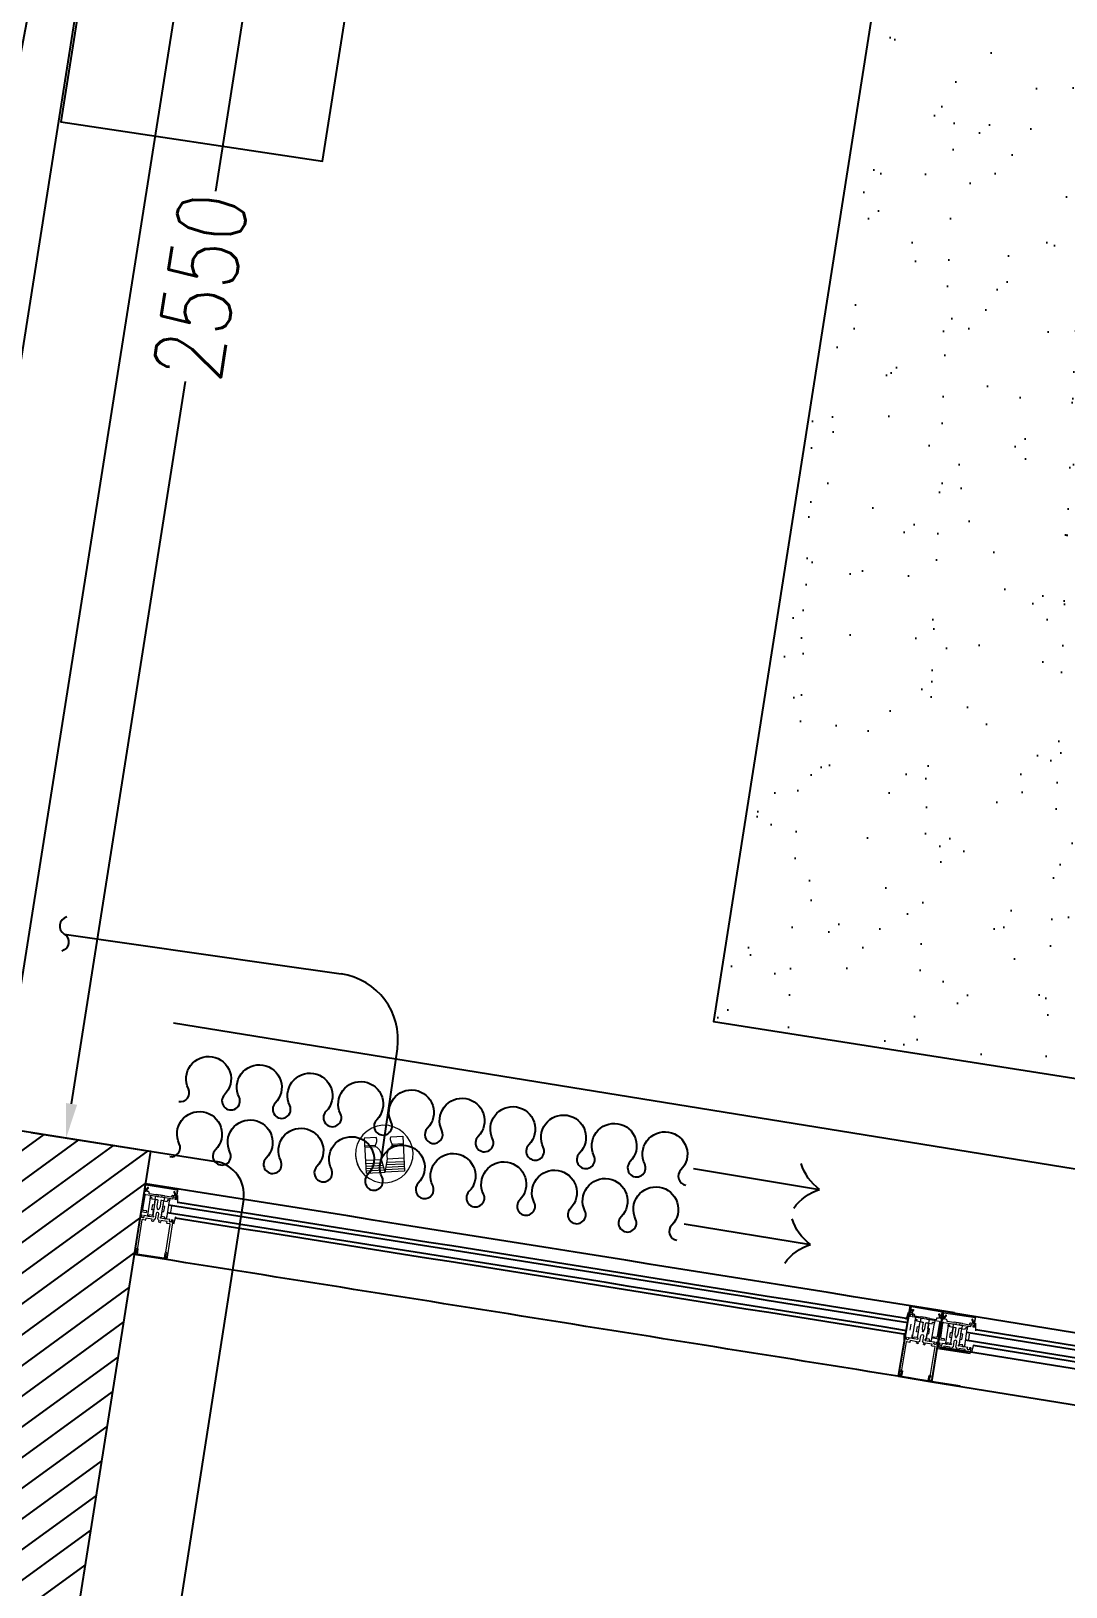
# Model space of a CAD drawing. Extents: x -678889171 to 586587, y -792238163 to 335485.
# Drawn here: x 35246 to 36810, y 26631 to 28981 of the extents above; entities that cross this region are included whole.
import ezdxf
from ezdxf.xclip import XClip

# ---------------------------------------------------------------- set-up
doc = ezdxf.new("R2010")
doc.units = 0
doc.header["$MEASUREMENT"] = 0
doc.header["$XCLIPFRAME"] = 2
doc.layers.get('0').update_dxf_attribs({"color": 8})
doc.layers.get('Defpoints').update_dxf_attribs({"color": 252})
for name, color, linetype in [('1', 8, 'Continuous'), ('9TH-FURN$0$XR-A-TYP-7-8-9-10$0$I-CLNG', 252, 'Continuous'), ('9TH-FURN$0$XR-A-TYP-7-8-9-10$0$I-FURN', 252, 'Continuous'), ('9TH-FURN$0$XR-A-TYP-7-8-9-10$0$I-FURN-FLOR', 252, 'Continuous'), ('9TH-FURN$0$XR-A-TYP-7-8-9-10$0$I-FURN-PATT', 252, 'Continuous'), ('E-CUT-LINE', 1, 'Continuous'), ('E-LIT-WIR-NO', 4, 'Continuous'), ('E-POW-BLOCK', 4, 'Continuous'), ('embedded HR power', 3, 'Continuous'), ('Title Block', 7, 'Continuous'), ('XR-A-9TH-FLOOR$0$A-SITE-PATT', 252, 'Continuous'), ('XR-A-9TH-FLOOR$0$A-WALL', 252, 'Continuous'), ('XR-A-col-910$0$A-COLS', 252, 'Continuous'), ('XR-A-col-910$0$A-COLS-PATT', 252, 'Continuous'), ('XR-A-TYP 00(OUTER)$0$A-GLAZ', 252, 'Continuous'), ('XR-A-TYP 00(OUTER)$0$A-SITE-PATT', 252, 'Continuous'), ('XR-A-TYP-4TH TO 10TH (OUTER)$0$A-DIM-IN', 252, 'Continuous'), ('XR-Typ32 7th to11Th$0$A-WALL', 252, 'Continuous')]:
    doc.layers.add(name, color=color, linetype=linetype)
doc.layers.add('XR-A-col-910$0$MOD-COL', color=252, linetype='Continuous', lineweight=50)
doc.layers.add('XR-A-TYP 00(OUTER)$0$Main entrance$0$A-ELEV-GLAZ', color=252, linetype='Continuous', lineweight=20)
doc.styles.add('Work$0$E-M.MODUL', font='romans.shx', dxfattribs={"width": 0.8})
doc.dimstyles.new('Work$0$S-DIM', dxfattribs={"dimscale": 500, "dimtxt": 0.2065, "dimasz": 0.104, "dimexe": 0, "dimexo": 0, "dimgap": 0, "dimtad": 0, "dimdec": 0, "dimzin": 0, "dimdsep": 46, "dimtxsty": 'Work$0$E-M.MODUL', "dimcen": 0.25, "dimclrd": 5, "dimclre": 5, "dimclrt": 1, "dimadec": 0, "dimazin": 0, "dimtfac": 1, "dimtdec": 0, "dimtofl": 0, "dimtmove": 0, "dimatfit": 3, "dimfxl": 1, "dimtolj": 1, "dimtzin": 0, "dimlwe": 13, "dimarcsym": 0})

# ---------------------------------------------------------------- blocks, each defined once
blk = doc.blocks.new('UPS DUPLEX')
at = {"layer": 'E-POW-BLOCK'}
h = blk.add_hatch(color=3, dxfattribs=at)
h.dxf.hatch_style = 1
edge = h.paths.add_edge_path()
edge.add_arc((32.7616, 27.6179), 0.0303, 0, 360)
at = {"color": 3}
blk.add_line((32.8681, 27.8661), (32.8681, 28.0211), dxfattribs=at)
at = {"layer": 'E-POW-BLOCK', "color": 3}
blk.add_line((33.1681, 27.6661), (32.5681, 27.6661), dxfattribs=at)
blk.add_lwpolyline([(33.0274, 27.6661), (32.7088, 27.6661), (32.7088, 27.5673), (33.0274, 27.5673)], close=True, dxfattribs=at)
for centre in [(32.7616, 27.6179), (32.9777, 27.6179)]:
    blk.add_circle(centre, 0.0303, dxfattribs=at)
blk.add_arc((32.8681, 27.6661), 0.2, 0, 180, dxfattribs=at)
blk = doc.blocks.new('OO')
at = {"layer": 'Title Block', "color": 1, "lineweight": 0}
blk.add_lwpolyline([(60952.7, 178216.7, 1), (60952.7, 178129.8, 1), (60952.7, 178216.7, 0.198221), (60922.1, 178204.1, 0.198221)], format="xyb", dxfattribs=at)
for points in [[(60925.2, 178173.1), (60944.8, 178177.7), (60945.5, 178177.5), (60946.8, 178177.3), (60947.6, 178177.2), (60948.6, 178177.2), (60949.5, 178177.2), (60950.6, 178177.2), (60951.8, 178177.4), (60952.8, 178177.6), (60954.4, 178178), (60955.7, 178178.4), (60957.2, 178179.1), (60959.2, 178180.3), (60960.1, 178180.8), (60960.8, 178181.4), (60961.7, 178182.2), (60962.4, 178182.9), (60963.1, 178183.6), (60963.7, 178184.5), (60964.4, 178185.4), (60964.7, 178185.9), (60964.9, 178185.8), (60965.2, 178185.8), (60965.4, 178185.7), (60965.7, 178185.7), (60966, 178185.7), (60966.2, 178185.8), (60966.4, 178185.8), (60966.7, 178185.9), (60966.7, 178186), (60968, 178185.2), (60969.2, 178184.6), (60970.7, 178184.1), (60972.2, 178183.8), (60973.8, 178183.6), (60975.3, 178183.6), (60976.7, 178183.7), (60977.8, 178183.9), (60978.3, 178184), (60978.2, 178202.2), (60925.2, 178202.2), (60925.2, 178173.1)], [(60928.8, 178202.2), (60928.8, 178174)], [(60932.4, 178202.2), (60932.4, 178174.8)], [(60936, 178202.2), (60936, 178175.6)], [(60939.6, 178202.2), (60939.6, 178176.4)], [(60944.8, 178202.2), (60944.8, 178177.6)], [(60964.7, 178202.2), (60964.7, 178185.9)], [(60966.7, 178202.2), (60966.7, 178186)], [(60925.2, 178173.1), (60944.8, 178168.6), (60945.5, 178168.7), (60946.8, 178168.9), (60947.6, 178169), (60948.6, 178169.1), (60949.5, 178169.1), (60950.6, 178169), (60951.8, 178168.9), (60952.8, 178168.7), (60954.4, 178168.3), (60955.7, 178167.8), (60957.2, 178167.1), (60959.2, 178166), (60960.1, 178165.4), (60960.8, 178164.8), (60961.7, 178164.1), (60962.4, 178163.3), (60963.1, 178162.6), (60963.7, 178161.8), (60964.4, 178160.9), (60964.7, 178160.4), (60964.9, 178160.4), (60965.2, 178160.5), (60965.4, 178160.5), (60965.7, 178160.5), (60966, 178160.5), (60966.2, 178160.5), (60966.4, 178160.4), (60966.7, 178160.3), (60966.7, 178160.3), (60968, 178161), (60969.2, 178161.6), (60970.7, 178162.1), (60972.2, 178162.5), (60973.8, 178162.7), (60975.3, 178162.7), (60976.7, 178162.5), (60977.8, 178162.3), (60978.3, 178162.2), (60978.2, 178144), (60925.2, 178144), (60925.2, 178173.1)], [(60928.8, 178144), (60928.8, 178172.3)], [(60932.4, 178144), (60932.4, 178171.5)], [(60936, 178144), (60936, 178170.6)], [(60939.6, 178144), (60939.6, 178169.8)], [(60944.8, 178144), (60944.8, 178168.6)], [(60964.7, 178144), (60964.7, 178160.4)], [(60966.7, 178144), (60966.7, 178160.3)]]:
    blk.add_lwpolyline(points, dxfattribs=at)
blk = doc.blocks.new('*D3162')
at = {"layer": '1', "color": 5, "lineweight": 13, "transparency": 16777216}
for p, q in [((35457.3, 29921.4), (35705.2, 29882.3)), ((35051.4, 27348.3), (35299.3, 27309.2))]:
    blk.add_line(p, q, dxfattribs=at)
at = {"layer": '1', "color": 5, "lineweight": -2, "transparency": 16777216}
for p, q in [((35697.1, 29830.9), (35524.9, 28739.5)), ((35307.4, 27360.5), (35479.6, 28452))]:
    blk.add_line(p, q, dxfattribs=at)
at = {"layer": '1', "color": 5, "transparency": 16777216}
for points in [[(35688.5, 29832.3), (35705.7, 29829.6), (35705.2, 29882.3)], [(35298.8, 27361.9), (35315.9, 27359.2), (35299.3, 27309.2)]]:
    blk.add_solid(points, dxfattribs=at)
at = {"layer": 'Defpoints', "color": 0, "transparency": 16777216}
for p in [(35457.3, 29921.4, 0), (35705.2, 29882.3), (35051.4, 27348.3, 0)]:
    blk.add_point(p, dxfattribs=at)
at = {"layer": '1', "color": 1, "transparency": 16777216, "insert": (35502.2, 28595.7), "char_height": 103.25, "attachment_point": 5, "rotation": 81.0352, "style": 'Work$0$E-M.MODUL'}
blk.add_mtext('\\A1;2550', dxfattribs=at)
blk = doc.blocks.new('CW_0.000')
blk.add_lwpolyline([(0, -26, 0.66), (0, 0, -0.66), (0, 26, 0.97)], format="xyb")
blk = doc.blocks.new('9TH-FURN$0$XR-A-TYP-7-8-9-10$0$XREF_1BR$0$05BDRAPE')
for points in [[(-500, 0, 0.608416), (-485.7, 27.6, -0.608416), (-450, 96.6, -0.608416), (-414.3, 27.7, 1.932003), (-385.7, 27.7, -0.608416), (-350, 96.6, -0.608416), (-314.3, 27.7, 1.932003), (-285.7, 27.7, -0.608416), (-250, 96.6, -0.608416), (-214.3, 27.7, 1.932003), (-185.7, 27.7, -0.608416), (-150, 96.6, -0.608416), (-114.3, 27.7, 1.932003), (-85.7, 27.7, -0.608416), (-50, 96.6, -0.608416), (-14.3, 27.7, 0.608436), (0, 0, -0.608416)], [(0, 0, 0.608416), (14.3, 27.7, -0.608416), (50, 96.6, -0.608416), (85.7, 27.7, 1.932003), (114.3, 27.7, -0.608416), (150, 96.6, -0.608416), (185.7, 27.7, 1.932003), (214.3, 27.7, -0.608416), (250, 96.6, -0.608416), (285.7, 27.7, 1.932003), (314.3, 27.7, -0.608416), (350, 96.6, -0.608416), (385.7, 27.7, 1.932003), (414.3, 27.7, -0.608416), (450, 96.6, -0.608416), (485.7, 27.7, 0.608436), (500, 0, -0.608416)]]:
    blk.add_lwpolyline(points, format="xyb")
blk = doc.blocks.new('9TH-FURN$0$XR-A-TYP-7-8-9-10$0$XREF_1BR$0$GUEST T1')
blk.add_line((-974.1, -13.6), (-1214.4, -13.6))
for centre, start, end in [((-1258, 72.1), 296.9731, 333.1823), ((-1258, -99.3), 26.8177, 63.0269)]:
    blk.add_arc(centre, 96.2, start, end)
at = {"xscale": -0.9651072330830278, "yscale": 0.9651072330830278, "zscale": 0.9651072330830278}
blk.add_blockref('9TH-FURN$0$XR-A-TYP-7-8-9-10$0$XREF_1BR$0$05BDRAPE', (-482.6, -46.6), dxfattribs=at)
blk = doc.blocks.new('9TH-FURN$0$XR-A-TYP-7-8-9-10$0$XREF_1BR$0$GS-1')
at = {"color": 8, "xscale": -0.8044866682359963, "yscale": 0.8044866682359963, "zscale": 0.8044866682359963, "rotation": 90}
for p in [(-31.1, 38.2), (53.3, 38.2)]:
    blk.add_blockref('9TH-FURN$0$XR-A-TYP-7-8-9-10$0$XREF_1BR$0$GUEST T1', p, dxfattribs=at)
blk = doc.blocks.new('*U1548')
at = {"layer": 'XR-A-col-910$0$A-COLS-PATT'}
h = blk.add_hatch(dxfattribs=at)
h.set_pattern_fill('ANSI31', color=256, scale=300)
h.set_pattern_definition([(45, (0, -1000), (-26.516504, 26.516504), [])])
h.paths.add_polyline_path([(-15833.5, 85098.8), (-15333.5, 85098.8), (-15333.5, 83798.8), (-15833.5, 83798.8)])
at = {"layer": 'XR-A-col-910$0$A-COLS'}
blk.add_lwpolyline([(-15833.5, 85098.8), (-15333.5, 85098.8), (-15333.5, 83798.8), (-15833.5, 83798.8)], close=True, dxfattribs=at)
blk = doc.blocks.new('XR-A-col-910')
at = {"layer": 'XR-A-col-910$0$MOD-COL', "rotation": 351.0171996988079}
blk.add_blockref('*U1548', (40085.5, -72682.4), dxfattribs=at)
blk = doc.blocks.new('XR-A-TYP 00(OUTER)$0$m')
at = {"layer": 'XR-A-TYP 00(OUTER)$0$Main entrance$0$A-ELEV-GLAZ'}
for p, q in [((12664.2, 190975.7, 0), (12663.8, 190966.3, 0)), ((12664.2, 190975.7, 0), (12663.8, 190966.3, 0)), ((12714.1, 190973.9, 0), (12664.2, 190975.7, 0)), ((12664.9, 190966.7, 0), (12665.2, 190974.4, 0)), ((12665.2, 190974.4, 0), (12713, 190972.7, 0)), ((12663.8, 190964.2, 0), (12662.7, 190933.4, 0)), ((12663.8, 190964.2, 0), (12663.6, 190960.2, 0)), ((12665.3, 190964.8, 0), (12664.4, 190964.8, 0)), ((12665.3, 190964.8, 0), (12664.4, 190964.8, 0)), ((12665.5, 190966.6, 0), (12664.9, 190966.7, 0)), ((12664.9, 190936.7, 0), (12665.7, 190958.5, 0)), ((12665.1, 190965, 0), (12665.5, 190965, 0)), ((12668, 190970.6, 0), (12665.7, 190966.8, 0)), ((12667, 190959.7, 0), (12683.8, 190959.1, 0)), ((12668, 190964.7, 0), (12668.1, 190967.5, 0)), ((12670.4, 190964.6, 0), (12668, 190964.7, 0)), ((12668.1, 190967.5, 0), (12669.5, 190969.7, 0)), ((12671.6, 190961.6, 0), (12671.6, 190963.3, 0)), ((12681.8, 190961.3, 0), (12671.6, 190961.6, 0)), ((12674, 190955.5, 0), (12673.1, 190929, 0)), ((12673.7, 190959.4, 0), (12673.6, 190954.2, 0)), ((12676.6, 190954.1, 0), (12676.7, 190955.4, 0)), ((12681.8, 190953.9, 0), (12676.6, 190954.1, 0)), ((12681.8, 190953.9, 0), (12680.9, 190929.2, 0)), ((12681.5, 190945.9, 0), (12681.8, 190953.9, 0)), ((12682.3, 190961.8, 0), (12681.8, 190961.3, 0)), ((12681.8, 190953.9, 0), (12682, 190959.2, 0)), ((12682.6, 190953.8, 0), (12681.8, 190953.9, 0)), ((12683.1, 190953.8, 0), (12681.8, 190953.9, 0)), ((12683.3, 190959.1, 0), (12682, 190959.2, 0)), ((12688.4, 190961.6, 0), (12682.3, 190961.8, 0)), ((12683, 190954.1, 0), (12682.6, 190953.8, 0)), ((12683.3, 190953.8, 0), (12683, 190954.1, 0)), ((12684.8, 190953.8, 0), (12683.3, 190953.8, 0)), ((12683.8, 190959.1, 0), (12684.1, 190958.8, 0)), ((12684.1, 190958.8, 0), (12684.5, 190959.1, 0)), ((12684.5, 190959.1, 0), (12692.7, 190958.8, 0)), ((12685.1, 190954.1, 0), (12684.8, 190953.8, 0)), ((12685.4, 190953.7, 0), (12685.1, 190954.1, 0)), ((12686.3, 190953.7, 0), (12685.4, 190953.7, 0)), ((12685.8, 190959, 0), (12685.9, 190961.7, 0)), ((12686, 190944.6, 0), (12686.3, 190953.7, 0)), ((12688.7, 190961.2, 0), (12688.4, 190961.6, 0)), ((12689, 190961.6, 0), (12688.7, 190961.2, 0)), ((12695, 190961.3, 0), (12689, 190961.6, 0)), ((12690.5, 190953.6, 0), (12690.2, 190944.5, 0)), ((12691.4, 190953.5, 0), (12690.5, 190953.6, 0)), ((12691.4, 190958.8, 0), (12691.5, 190961.5, 0)), ((12691.7, 190953.8, 0), (12691.4, 190953.5, 0)), ((12692, 190953.5, 0), (12691.7, 190953.8, 0)), ((12693.5, 190953.4, 0), (12692, 190953.5, 0)), ((12692.7, 190958.8, 0), (12693, 190958.4, 0)), ((12693, 190958.4, 0), (12693.3, 190958.8, 0)), ((12693.3, 190958.8, 0), (12708.1, 190958.2, 0)), ((12693.9, 190953.8, 0), (12693.5, 190953.4, 0)), ((12695, 190953.4, 0), (12693.7, 190953.4, 0)), ((12695.2, 190958.7, 0), (12693.9, 190958.7, 0)), ((12694.2, 190953.4, 0), (12693.9, 190953.8, 0)), ((12694.1, 190928.8, 0), (12695, 190953.4, 0)), ((12695, 190953.4, 0), (12694.2, 190953.4, 0)), ((12694.7, 190945.5, 0), (12695, 190953.4, 0)), ((12695.5, 190960.8, 0), (12695, 190961.3, 0)), ((12695.2, 190958.7, 0), (12695, 190953.4, 0)), ((12695, 190953.4, 0), (12700.2, 190953.2, 0)), ((12705.7, 190960.4, 0), (12695.5, 190960.8, 0)), ((12700.2, 190953.2, 0), (12700.2, 190954.5, 0)), ((12702.9, 190954.4, 0), (12701.9, 190928, 0)), ((12703.4, 190958.4, 0), (12703.2, 190953.1, 0)), ((12705.8, 190962, 0), (12705.7, 190960.4, 0)), ((12709.5, 190963.2, 0), (12707.1, 190963.3, 0)), ((12707.8, 190960.1, 0), (12707.9, 190960.4, 0)), ((12708.4, 190968.3, 0), (12709.6, 190966, 0)), ((12708.9, 190961.4, 0), (12710.8, 190961.3, 0)), ((12709.6, 190966, 0), (12709.5, 190963.2, 0)), ((12712, 190965.1, 0), (12709.9, 190969.1, 0)), ((12711.4, 190958.1, 0), (12713.1, 190958, 0)), ((12711.8, 190960.2, 0), (12711.8, 190960, 0)), ((12712.8, 190965, 0), (12712.1, 190965, 0)), ((12712.1, 190963.3, 0), (12712.5, 190963.3, 0)), ((12713.1, 190963, 0), (12712.3, 190963.1, 0)), ((12713, 190972.7, 0), (12712.8, 190965, 0)), ((12713.6, 190958.5, 0), (12713.7, 190962.4, 0)), ((12713.8, 190964.5, 0), (12714.1, 190973.9, 0)), ((12716.3, 190952.6, 0), (12715.1, 190964.1, 0)), ((12662.5, 190927.7, 0), (12660.3, 190868.4)), ((12662.5, 190927.7, 0), (12660.3, 190868.4)), ((12662.7, 190933.4, 0), (12670.5, 190933.1, 0)), ((12664.6, 190928, 0), (12662.9, 190928.1, 0)), ((12670.6, 190935.2, 0), (12666.1, 190935.4, 0)), ((12675.4, 190927.6, 0), (12667.9, 190927.9, 0)), ((12671.1, 190933.7, 0), (12671.2, 190934.5, 0)), ((12675.7, 190927.3, 0), (12675.4, 190927.6, 0)), ((12675.7, 190928.9, 0), (12675.8, 190930.3, 0)), ((12676, 190927.6, 0), (12675.7, 190927.3, 0)), ((12675.8, 190930.3, 0), (12680.9, 190930.1, 0)), ((12681.9, 190927.4, 0), (12676, 190927.6, 0)), ((12678.6, 190938.1, 0), (12678.9, 190946, 0)), ((12681.2, 190938, 0), (12678.6, 190938.1, 0)), ((12678.9, 190946, 0), (12681.5, 190945.9, 0)), ((12680.9, 190930.1, 0), (12681.2, 190938, 0)), ((12681.1, 190929, 0), (12682, 190929, 0)), ((12682.2, 190928.8, 0), (12682.1, 190927.6, 0)), ((12685.5, 190933, 0), (12685.3, 190924.9, 0)), ((12687, 190940, 0), (12686, 190944.6, 0)), ((12690.2, 190944.5, 0), (12688.8, 190939.9, 0)), ((12689.5, 190924.8, 0), (12689.8, 190932.8, 0)), ((12692.8, 190927.2, 0), (12692.9, 190928.4, 0)), ((12693.1, 190928.6, 0), (12693.9, 190928.6, 0)), ((12694.2, 190929.6, 0), (12694.5, 190937.5, 0)), ((12699.3, 190929.4, 0), (12694.2, 190929.6, 0)), ((12694.5, 190937.5, 0), (12697.1, 190937.4, 0)), ((12697.4, 190945.4, 0), (12694.7, 190945.5, 0)), ((12697.1, 190937.4, 0), (12697.4, 190945.4, 0)), ((12699.3, 190928.1, 0), (12699.3, 190929.4, 0)), ((12702.3, 190926.7, 0), (12702.5, 190932, 0)), ((12707.4, 190937.8, 0), (12707.7, 190946.9, 0)), ((12715.5, 190931.5, 0), (12713.5, 190920.1, 0)), ((12665.5, 190921.1, 0), (12664, 190878.4)), ((12664.2, 190925.9, 0), (12664.2, 190926.1, 0)), ((12667.1, 190924.7, 0), (12665.2, 190924.8, 0)), ((12670.4, 190921.3, 0), (12666, 190921.5, 0)), ((12668.2, 190926, 0), (12668.2, 190925.8, 0)), ((12670.9, 190924.2, 0), (12670.8, 190921.7, 0)), ((12680.7, 190923.8, 0), (12670.9, 190924.2, 0)), ((12680.6, 190921.4, 0), (12680.7, 190923.8, 0)), ((12682.7, 190920.9, 0), (12681, 190920.9, 0)), ((12683.9, 190923.7, 0), (12683.2, 190923.7, 0)), ((12683.2, 190923.7, 0), (12683.2, 190921.3, 0)), ((12691.4, 190923.4, 0), (12690.7, 190923.5, 0)), ((12691.3, 190921, 0), (12691.4, 190923.4, 0)), ((12693.4, 190920.5, 0), (12691.7, 190920.6, 0)), ((12698.9, 190926.8, 0), (12693, 190927, 0)), ((12703.7, 190923, 0), (12693.9, 190923.3, 0)), ((12693.9, 190923.3, 0), (12693.9, 190920.9, 0)), ((12699.2, 190926.5, 0), (12698.9, 190926.8, 0)), ((12699.5, 190926.8, 0), (12699.2, 190926.5, 0)), ((12707, 190926.5, 0), (12699.5, 190926.8, 0)), ((12703.7, 190920.6, 0), (12703.7, 190923, 0)), ((12708.5, 190920, 0), (12704.1, 190920.1, 0)), ((12706.6, 190924.4, 0), (12706.6, 190924.6, 0)), ((12707.4, 190876.8), (12708.9, 190919.5, 0)), ((12709.5, 190923.2, 0), (12707.6, 190923.3, 0)), ((12712, 190926.3, 0), (12710.3, 190926.4, 0)), ((12710.3, 190866.6), (12712.4, 190925.9, 0)), ((12710.6, 190924.5, 0), (12710.5, 190924.2, 0)), ((12660.7, 190868.2), (12661.9, 190869.3)), ((12661.9, 190869.3), (12663.9, 190874.2)), ((12662.4, 190876.9), (12664, 190878.4)), ((12662.4, 190874.9), (12662.4, 190876.9)), ((12663.9, 190874.2), (12663, 190874.3)), ((12708.1, 190872.7), (12707.2, 190872.7)), ((12707.2, 190872.7), (12708.9, 190867.7)), ((12707.4, 190876.8), (12708.8, 190875.3)), ((12708.8, 190875.3), (12708.7, 190873.3)), ((12708.9, 190867.7), (12709.9, 190866.5))]:
    blk.add_line(p, q, dxfattribs=at)
at = {"layer": 'XR-A-TYP 00(OUTER)$0$Main entrance$0$A-ELEV-GLAZ', "elevation": 0}
blk.add_lwpolyline([(12709.6, 190866, 0.668179), (12709.8, 190866.3), (12708.1, 190868.2), (12707.1, 190868.2), (12707.2, 190872.7), (12707.9, 190872.7), (12706.6, 190875.1, 0.767327), (12706, 190875), (12705.7, 190867.4), (12665, 190868.9), (12665.2, 190876.4, 0.767327), (12664.7, 190876.6), (12663.2, 190874.3), (12663.9, 190874.2), (12663.7, 190869.7), (12662.7, 190869.8), (12660.8, 190868.1, 0.668179), (12661, 190867.7)], format="xyb", close=True, dxfattribs=at)
at = {"layer": 'XR-A-TYP 00(OUTER)$0$Main entrance$0$A-ELEV-GLAZ'}
for centre, radius, start, end in [((12665.1, 190966.2, 0), 1.27, 177.9564, 267.9564), ((12664.4, 190964.1, 0), 0.635, 87.9564, 177.9564), ((12664.4, 190964.1, 0), 0.635, 87.9564, 177.9564), ((12665.3, 190965.8, 0), 1.06, 267.9564, 69.2935), ((12665.5, 190965.8, 0), 0.847, 267.9564, 87.9564), ((12666.9, 190958.4, 0), 1.27, 87.9564, 177.9564), ((12668.8, 190970.1, 0), 0.847, 327.9564, 147.9564), ((12670.4, 190963.3, 0), 1.27, 357.9564, 87.9564), ((12675.4, 190955.4, 0), 1.32, 357.9564, 177.9564), ((12701.5, 190954.5, 0), 1.32, 357.9564, 177.9564), ((12707.1, 190962, 0), 1.27, 87.9564, 177.9564), ((12709.7, 190960.1, 0), 1.91, 177.9564, 223.1461), ((12708.9, 190960.3, 0), 1.06, 87.9564, 177.9564), ((12708.1, 190958.5, 0), 0.318, 267.9564, 43.1461), ((12709.2, 190968.7, 0), 0.847, 27.9564, 207.9564), ((12710.8, 190960.2, 0), 1.06, 357.9564, 87.9564), ((12711.4, 190958.4, 0), 0.318, 132.7668, 267.9564), ((12712.3, 190964.1, 0), 1.06, 106.6194, 267.9564), ((12712.1, 190964.1, 0), 0.847, 87.9564, 267.9564), ((12709.9, 190960.1, 0), 1.91, 312.7668, 357.9564), ((12712.5, 190964.5, 0), 1.27, 267.9564, 357.9564), ((12713.1, 190962.4, 0), 0.635, 357.9564, 87.9564), ((12713.2, 190958.5, 0), 0.423, 267.9564, 357.9564), ((12662.9, 190927.6, 0), 0.423, 87.9564, 177.9564), ((12666.1, 190926.1, 0), 1.91, 132.7668, 177.9564), ((12664.6, 190927.7, 0), 0.318, 312.7668, 87.9564), ((12666.2, 190936.6, 0), 1.27, 177.9564, 267.9564), ((12667.9, 190927.6, 0), 0.318, 87.9564, 223.1461), ((12666.3, 190926, 0), 1.91, 357.9564, 43.1461), ((12670.5, 190933.7, 0), 0.635, 267.9564, 357.9564), ((12670.5, 190934.6, 0), 0.635, 357.9564, 87.9564), ((12674.4, 190929, 0), 1.32, 177.9564, 357.9564), ((12681.1, 190929.2, 0), 0.212, 177.9564, 267.9564), ((12681.9, 190927.6, 0), 0.212, 267.9564, 357.9564), ((12681.9, 190928.8, 0), 0.212, 357.9564, 87.9564), ((12687.7, 190932.9, 0), 2.12, 357.9564, 177.9564), ((12687.9, 190940.2, 0), 0.911, 192.9564, 342.9564), ((12693.1, 190928.4, 0), 0.212, 87.9564, 177.9564), ((12693.9, 190928.8, 0), 0.212, 267.9564, 357.9564), ((12700.6, 190928, 0), 1.32, 177.9564, 357.9564), ((12665.3, 190925.9, 0), 1.06, 177.9564, 267.9564), ((12665.9, 190921.1, 0), 0.423, 87.9564, 177.9564), ((12667.1, 190925.8, 0), 1.06, 267.9564, 357.9564), ((12670.4, 190921.7, 0), 0.423, 267.9564, 357.9564), ((12681, 190921.4, 0), 0.423, 177.9564, 267.9564), ((12682.7, 190921.3, 0), 0.423, 267.9564, 357.9564), ((12684, 190925, 0), 1.27, 267.9564, 357.9564), ((12690.8, 190924.7, 0), 1.27, 177.9564, 267.9564), ((12691.7, 190921, 0), 0.423, 177.9564, 267.9564), ((12693, 190927.2, 0), 0.212, 177.9564, 267.9564), ((12693.4, 190920.9, 0), 0.423, 267.9564, 357.9564), ((12704.1, 190920.5, 0), 0.423, 177.9564, 267.9564), ((12708.5, 190924.5, 0), 1.91, 132.7668, 177.9564), ((12707.6, 190924.4, 0), 1.06, 177.9564, 267.9564), ((12707, 190926.2, 0), 0.318, 312.7668, 87.9564), ((12708.5, 190919.5, 0), 0.423, 357.9564, 87.9564), ((12709.5, 190924.3, 0), 1.06, 267.9564, 357.9564), ((12710.3, 190926.1, 0), 0.318, 87.9564, 223.1461), ((12708.6, 190924.5, 0), 1.91, 357.9564, 43.1461), ((12712, 190925.9, 0), 0.423, 357.9564, 87.9564), ((12660.6, 190868.4), 0.211, 177.9564, 312.9564), ((12663, 190874.9), 0.635, 177.9564, 267.9564), ((12708.1, 190873.3), 0.635, 267.9564, 357.9564), ((12710.1, 190866.6), 0.211, 222.9564, 357.9564)]:
    blk.add_arc(centre, radius, start, end, dxfattribs=at)
blk = doc.blocks.new('XR-A-TYP 00(OUTER)$0$conc w')
at = {"layer": 'XR-A-TYP 00(OUTER)$0$Main entrance$0$A-ELEV-GLAZ'}
for p, q in [((83819.6, 6992.5), (83819.6, 6983.1)), ((83869.6, 6992.5), (83819.6, 6992.5)), ((83819.6, 6992.5), (83819.6, 6983.1)), ((83820.7, 6983.5), (83820.7, 6991.2)), ((83820.7, 6991.2), (83868.5, 6991.2)), ((83821.3, 6983.5), (83820.7, 6983.5)), ((83820.9, 6981.8), (83821.3, 6981.8)), ((83823.6, 6987.5), (83821.4, 6983.7)), ((83823.8, 6984.5), (83825.1, 6986.7)), ((83823.8, 6981.6), (83823.8, 6984.5)), ((83864.1, 6986.7), (83865.4, 6984.5)), ((83865.4, 6984.5), (83865.4, 6981.6)), ((83867.8, 6983.7), (83865.5, 6987.5)), ((83868.5, 6983.5), (83867.9, 6983.5)), ((83867.9, 6981.8), (83868.3, 6981.8)), ((83868.5, 6991.2), (83868.5, 6983.5)), ((83869.6, 6983.1), (83869.6, 6992.5)), ((83872.5, 6971.3), (83870.9, 6982.7)), ((83819.6, 6981), (83819.6, 6977)), ((83819.6, 6981), (83819.6, 6950.2)), ((83821.1, 6981.6), (83820.2, 6981.6)), ((83821.1, 6981.6), (83820.2, 6981.6)), ((83821.7, 6953.5), (83821.7, 6975.3)), ((83823, 6976.6), (83839.8, 6976.6)), ((83826.2, 6981.6), (83823.8, 6981.6)), ((83827.5, 6978.7), (83827.5, 6980.3)), ((83837.7, 6978.7), (83827.5, 6978.7)), ((83829.7, 6976.6), (83829.7, 6971.3)), ((83830.2, 6972.6), (83830.2, 6946.2)), ((83832.8, 6971.3), (83832.8, 6972.6)), ((83838, 6971.3), (83832.8, 6971.3)), ((83835.3, 6955.4), (83835.3, 6963.4)), ((83835.3, 6963.4), (83838, 6963.4)), ((83838.2, 6979.3), (83837.7, 6978.7)), ((83838, 6971.3), (83838, 6976.6)), ((83839.3, 6976.6), (83838, 6976.6)), ((83838.8, 6971.3), (83838, 6971.3)), ((83838, 6971.3), (83838, 6946.7)), ((83839.3, 6971.3), (83838, 6971.3)), ((83838, 6963.4), (83838, 6971.3)), ((83844.3, 6979.3), (83838.2, 6979.3)), ((83839.1, 6971.6), (83838.8, 6971.3)), ((83839.5, 6971.3), (83839.1, 6971.6)), ((83841, 6971.3), (83839.5, 6971.3)), ((83839.8, 6976.6), (83840.2, 6976.3)), ((83840.2, 6976.3), (83840.5, 6976.6)), ((83840.5, 6976.6), (83848.7, 6976.6)), ((83841.3, 6971.6), (83841, 6971.3)), ((83841.6, 6971.3), (83841.3, 6971.6)), ((83842.5, 6971.3), (83841.6, 6971.3)), ((83841.8, 6976.6), (83841.8, 6979.3)), ((83842.5, 6962.2), (83842.5, 6971.3)), ((83843.7, 6957.6), (83842.5, 6962.2)), ((83844.6, 6978.9), (83844.3, 6979.3)), ((83844.9, 6979.3), (83844.6, 6978.9)), ((83850.9, 6979.3), (83844.9, 6979.3)), ((83846.7, 6962.2), (83845.5, 6957.6)), ((83847.6, 6971.3), (83846.7, 6971.3)), ((83846.7, 6971.3), (83846.7, 6962.2)), ((83847.4, 6976.6), (83847.4, 6979.3)), ((83847.9, 6971.6), (83847.6, 6971.3)), ((83848.2, 6971.3), (83847.9, 6971.6)), ((83849.7, 6971.3), (83848.2, 6971.3)), ((83848.7, 6976.6), (83849, 6976.3)), ((83849, 6976.3), (83849.4, 6976.6)), ((83849.4, 6976.6), (83864.1, 6976.6)), ((83850.1, 6971.6), (83849.7, 6971.3)), ((83851.2, 6976.6), (83849.9, 6976.6)), ((83851.2, 6971.3), (83849.9, 6971.3)), ((83850.4, 6971.3), (83850.1, 6971.6)), ((83851.2, 6971.3), (83850.4, 6971.3)), ((83851.5, 6978.7), (83850.9, 6979.3)), ((83851.2, 6976.6), (83851.2, 6971.3)), ((83851.2, 6971.3), (83856.4, 6971.3)), ((83851.2, 6963.4), (83851.2, 6971.3)), ((83851.2, 6946.7), (83851.2, 6971.3)), ((83853.9, 6963.4), (83851.2, 6963.4)), ((83861.7, 6978.7), (83851.5, 6978.7)), ((83853.9, 6955.4), (83853.9, 6963.4)), ((83856.4, 6971.3), (83856.4, 6972.6)), ((83859, 6972.6), (83859, 6946.2)), ((83859.4, 6976.6), (83859.4, 6971.3)), ((83861.7, 6980.3), (83861.7, 6978.7)), ((83865.4, 6981.6), (83863, 6981.6)), ((83863.8, 6978.5), (83863.8, 6978.7)), ((83864.1, 6956.2), (83864.1, 6965.3)), ((83864.9, 6979.8), (83866.7, 6979.8)), ((83867.4, 6976.6), (83869.2, 6976.6)), ((83867.8, 6978.7), (83867.8, 6978.5)), ((83869, 6981.6), (83868.1, 6981.6)), ((83869.6, 6977), (83869.6, 6981)), ((83819.6, 6950.2), (83827.4, 6950.2)), ((83819.6, 6944.4), (83819.6, 6936.2, 0)), ((83819.6, 6944.4), (83819.6, 6936.4)), ((83819.6, 6936.2), (83869.6, 6936.2)), ((83821.8, 6944.9), (83820, 6944.9)), ((83821.4, 6942.7), (83821.4, 6943)), ((83824.3, 6941.7), (83822.5, 6941.7)), ((83822.9, 6938), (83822.9, 6937.5, 0)), ((83866.3, 6937.5), (83822.9, 6937.5)), ((83827.4, 6952.3), (83823, 6952.3)), ((83827.7, 6938.4), (83823.3, 6938.4)), ((83832.5, 6944.9), (83825.1, 6944.9)), ((83825.4, 6943), (83825.4, 6942.7)), ((83828.1, 6950.8), (83828.1, 6951.6)), ((83838, 6941.2), (83828.2, 6941.2)), ((83828.2, 6941.2), (83828.2, 6938.8)), ((83832.8, 6944.5), (83832.5, 6944.9)), ((83832.8, 6947.5), (83838, 6947.5)), ((83832.8, 6946.2), (83832.8, 6947.5)), ((83833.1, 6944.9), (83832.8, 6944.5)), ((83839, 6944.9), (83833.1, 6944.9)), ((83838, 6955.4), (83835.3, 6955.4)), ((83838, 6947.5), (83838, 6955.4)), ((83838, 6938.8), (83838, 6941.2)), ((83838.2, 6946.5), (83839, 6946.5)), ((83840.1, 6938.4), (83838.4, 6938.4)), ((83839.2, 6946.3), (83839.2, 6945.1)), ((83841.2, 6941.2), (83840.5, 6941.2)), ((83840.5, 6941.2), (83840.5, 6938.8)), ((83842.5, 6950.6), (83842.5, 6942.5)), ((83846.7, 6942.5), (83846.7, 6950.6)), ((83848.7, 6941.2), (83848, 6941.2)), ((83848.7, 6938.8), (83848.7, 6941.2)), ((83850.8, 6938.4), (83849.1, 6938.4)), ((83850, 6945.1), (83850, 6946.3)), ((83850.2, 6946.5), (83851, 6946.5)), ((83856.1, 6944.9), (83850.2, 6944.9)), ((83851.2, 6955.4), (83853.9, 6955.4)), ((83851.2, 6947.5), (83851.2, 6955.4)), ((83856.4, 6947.5), (83851.2, 6947.5)), ((83861, 6941.2), (83851.2, 6941.2)), ((83851.2, 6941.2), (83851.2, 6938.8)), ((83856.4, 6944.5), (83856.1, 6944.9)), ((83856.4, 6946.2), (83856.4, 6947.5)), ((83856.7, 6944.9), (83856.4, 6944.5)), ((83864.1, 6944.9), (83856.7, 6944.9)), ((83859.4, 6944.9), (83859.4, 6950.2)), ((83861, 6938.8), (83861, 6941.2)), ((83865.9, 6938.4), (83861.4, 6938.4)), ((83863.8, 6942.7), (83863.8, 6943)), ((83866.7, 6941.7), (83864.9, 6941.7)), ((83866.3, 6937.5, 0), (83866.3, 6938)), ((83869.2, 6944.9), (83867.4, 6944.9)), ((83867.8, 6943), (83867.8, 6942.7)), ((83869.6, 6936.2, 0), (83869.6, 6944.4)), ((83872.5, 6950.2), (83870.9, 6938.7))]:
    blk.add_line(p, q, dxfattribs=at)
for centre, radius, start, end in [((83820.9, 6983.1), 1.27, 180, 270), ((83821.1, 6982.7), 1.06, 270, 71.3371), ((83821.3, 6982.7), 0.847, 270, 90), ((83824.4, 6987.1), 0.847, 330, 150), ((83864.8, 6987.1), 0.847, 30, 210), ((83868.1, 6982.7), 1.06, 108.6629, 270), ((83867.9, 6982.7), 0.847, 90, 270), ((83868.3, 6983.1), 1.27, 270, 360), ((83820.2, 6981), 0.635, 90, 180), ((83820.2, 6981), 0.635, 90, 180), ((83823, 6975.3), 1.27, 90, 180), ((83826.2, 6980.3), 1.27, 360, 90), ((83831.5, 6972.6), 1.32, 360, 180), ((83857.7, 6972.6), 1.32, 360, 180), ((83863, 6980.3), 1.27, 90, 180), ((83864.9, 6978.7), 1.06, 90, 180), ((83865.7, 6978.5), 1.91, 180, 225.1897), ((83864.1, 6976.9), 0.318, 270, 45.1897), ((83866.7, 6978.7), 1.06, 360, 90), ((83867.4, 6976.9), 0.318, 134.8103, 270), ((83865.9, 6978.5), 1.91, 314.8103, 360), ((83869, 6981), 0.635, 360, 90), ((83869.2, 6977), 0.423, 270, 0), ((83820, 6944.4), 0.423, 90, 180), ((83823.3, 6943), 1.91, 134.8103, 180), ((83822.5, 6942.7), 1.06, 180, 270), ((83823, 6953.5), 1.27, 180, 270), ((83821.8, 6944.5), 0.318, 314.8103, 90), ((83823.3, 6938), 0.423, 90, 180), ((83824.3, 6942.7), 1.06, 270, 360), ((83825.1, 6944.5), 0.318, 90, 225.1897), ((83823.5, 6943), 1.91, 360, 45.1897), ((83827.4, 6951.6), 0.635, 360, 90), ((83827.4, 6950.8), 0.635, 270, 360), ((83827.7, 6938.8), 0.423, 270, 360), ((83831.5, 6946.2), 1.32, 180, 360), ((83838.2, 6946.7), 0.212, 180, 270), ((83838.4, 6938.8), 0.423, 180, 270), ((83839, 6946.3), 0.212, 360, 90), ((83839, 6945.1), 0.212, 270, 360), ((83840.1, 6938.8), 0.423, 270, 360), ((83841.2, 6942.5), 1.27, 270, 360), ((83844.6, 6950.6), 2.12, 360, 180), ((83844.6, 6957.8), 0.911, 195, 345), ((83848, 6942.5), 1.27, 180, 270), ((83849.1, 6938.8), 0.423, 180, 270), ((83850.2, 6946.3), 0.212, 90, 180), ((83850.2, 6945.1), 0.212, 180, 270), ((83850.8, 6938.8), 0.423, 270, 0), ((83851, 6946.7), 0.212, 270, 360), ((83857.7, 6946.2), 1.32, 180, 360), ((83861.4, 6938.8), 0.423, 180, 270), ((83865.7, 6943), 1.91, 134.8103, 180), ((83864.9, 6942.7), 1.06, 180, 270), ((83864.1, 6944.5), 0.318, 314.8103, 90), ((83865.9, 6938), 0.423, 0, 90), ((83866.7, 6942.7), 1.06, 270, 360), ((83867.4, 6944.5), 0.318, 90, 225.1897), ((83865.9, 6943), 1.91, 360, 45.1897), ((83869.2, 6944.4), 0.423, 360, 90)]:
    blk.add_arc(centre, radius, start, end, dxfattribs=at)
blk = doc.blocks.new('XR-A-TYP 00(OUTER)$0$2nd floor towers$0$xref units$0$Sl-Dr-1500')
at = {"layer": 'XR-A-TYP 00(OUTER)$0$A-GLAZ'}
for p, q in [((474.2, 7.6, 0), (525, 7.9, 0)), ((474.2, 7.6, 0), (475, -100.1, 0)), ((525, 7.9, 0), (525, -100.1, 0)), ((525, 7.9, 0), (2125, 7.9, 0)), ((525, 7.9, 0), (2125, 7.9, 0)), ((525, -100.1, 0), (525, -42.1, 0)), ((525, -46.1, 0), (2075, -46.1, 0)), ((1300, -61.9, 0), (564.8, -62.1, 0)), ((1300, -55.9, 0), (578.1, -56.1, 0)), ((1300, -73.9, 0), (564.7, -74.1, 0)), ((1300, -79.9, 0), (577.9, -80.1, 0)), ((475, -100.1, 0), (2175, -100.1, 0))]:
    blk.add_line(p, q, dxfattribs=at)
at = {"layer": 'XR-A-TYP 00(OUTER)$0$A-SITE-PATT', "rotation": 182.5607056487326}
blk.add_blockref('XR-A-TYP 00(OUTER)$0$m', (4644.1, 191251.1, 0), dxfattribs=at)
at = {"layer": 'XR-A-TYP 00(OUTER)$0$A-SITE-PATT', "xscale": -0.9999999999999994, "rotation": 179.5442117813893}
blk.add_blockref('XR-A-TYP 00(OUTER)$0$conc w', (-83236.2, 7559.8, 0), dxfattribs=at)
blk = doc.blocks.new('XR-A-TYP 00(OUTER)')
at = {"layer": 'XR-A-TYP 00(OUTER)$0$A-GLAZ'}
for centre, radius, start, end in [((-59263.8, -601559.2, 0), 622951.4, 80.8831333, 80.9970107), ((-60392.6, -608667.8, 0), 630123, 80.8903514, 80.9931925), ((-60541.5, -609602.6, 0), 631075.6, 80.8904341, 80.9919176), ((-60393.7, -608674.9, 0), 630118.2, 80.890364, 80.9931914), ((-60542.6, -609609.3, 0), 631058.4, 80.8904584, 80.9919234), ((-58955.9, -599616.9, 0), 620876.8, 80.8804223, 80.9970182)]:
    blk.add_arc(centre, radius, start, end, dxfattribs=at)
at = {"layer": 'XR-A-TYP 00(OUTER)$0$A-GLAZ', "xscale": -0.9999999999999972, "zscale": -0.9999999999999972, "rotation": 170.8032608766217}
blk.add_blockref('XR-A-TYP 00(OUTER)$0$2nd floor towers$0$xref units$0$Sl-Dr-1500', (38890.6, 13510.3, 0), dxfattribs=at)
at = {"layer": 'XR-A-TYP 00(OUTER)$0$A-SITE-PATT', "rotation": 353.0932241521719}
blk.add_blockref('XR-A-TYP 00(OUTER)$0$m', (2681.5, -174349.3, 0), dxfattribs=at)
blk = doc.blocks.new('XR-A-TYP-4TH TO 10TH (OUTER)')
at = {"layer": 'XR-A-TYP-4TH TO 10TH (OUTER)$0$A-DIM-IN'}
ref = blk.add_blockref('XR-A-TYP 00(OUTER)', (0, 0), dxfattribs=at)
XClip(ref).set_block_clipping_path([(19908.0302680896, -24395.0039034439), (141486.3941120692, 77630.6383366612)])
blk = doc.blocks.new('XR-Typ32 7th to11Th')
at = {"layer": 'XR-Typ32 7th to11Th$0$A-WALL'}
blk.add_line((38550.1, 18252.5), (37867.5, 13924.9, 0), dxfattribs=at)

msp = doc.modelspace()

# ---------------------------------------------------------------- hatches: boundary and pattern name
at = {"layer": '9TH-FURN$0$XR-A-TYP-7-8-9-10$0$I-FURN-PATT'}
h = msp.add_hatch(dxfattribs=at)
h.set_pattern_fill('AR-SAND', color=256, scale=3, angle=80.1945)
h.set_pattern_definition([(117.6945, (32475.89, 32365.01), (-145.4966, 20.2748), [0, -115.824, 0, -129.54, 0, -123.825]), (87.6945, (32475.89, 32365.01), (-188.9393, 169.5105), [0, -62.484, 0, -104.394, 0, -40.005]), (47.6945, (32459.93, 32272.66), (39.988, 233.9046), [0, -38.1, 0, -137.16, 0, -179.07]), (37.6945, (32459.93, 32272.66), (-26.8907, 237.1104), [0, -19.05, 0, -89.916, 0, -102.87])])
h.paths.add_polyline_path([(36929.9, 31634), (36277.4, 27485), (39124.8, 27037.2), (39777.3, 31186.2)])

# ---------------------------------------------------------------- linework, layer by layer
at = {"layer": '9TH-FURN$0$XR-A-TYP-7-8-9-10$0$I-CLNG', "elevation": 0}
msp.add_lwpolyline([(39387, 26846.8), (35461.6, 27482.7)], dxfattribs=at)
at = {"layer": '9TH-FURN$0$XR-A-TYP-7-8-9-10$0$I-FURN', "elevation": 0}
msp.add_lwpolyline([(36003.5, 30793.6), (35608.4, 30855.7), (35291.2, 28844.2), (35686.8, 28785), (36003.5, 30793.6)], dxfattribs=at)
at = {"layer": '9TH-FURN$0$XR-A-TYP-7-8-9-10$0$I-FURN-FLOR', "elevation": 0}
msp.add_lwpolyline([(36929.9, 31634), (36277.4, 27485), (39124.8, 27037.2), (39777.3, 31186.2)], close=True, dxfattribs=at)

# ---------------------------------------------------------------- block references
at = {"layer": '9TH-FURN$0$XR-A-TYP-7-8-9-10$0$I-CLNG', "extrusion": (-7.8723e-09, -4.70496e-08, 1), "rotation": 260.6290317440533}
msp.add_blockref('9TH-FURN$0$XR-A-TYP-7-8-9-10$0$XREF_1BR$0$GS-1', (35432.8, 27376.6, 0), dxfattribs=at)
at = {"layer": 'XR-A-9TH-FLOOR$0$A-SITE-PATT'}
msp.add_blockref('XR-A-TYP-4TH TO 10TH (OUTER)', (-2800.4, 13522.1), dxfattribs=at)
at = {"layer": 'XR-A-9TH-FLOOR$0$A-WALL'}
msp.add_blockref('XR-A-col-910', (-2800.4, 13522.1), dxfattribs=at)

# ---------------------------------------------------------------- next in the draw order: block references
msp.add_blockref('XR-Typ32 7th to11Th', (-2800.4, 13522.1), dxfattribs=at)

# ---------------------------------------------------------------- next in the draw order: linework, layer by layer
at = {"color": 240, "true_color": 0xed1f24}
for p, q in [((35296.4, 27617.2, 0), (35612.1, 27571.7, 0)), ((35612.1, 27571.7, 0), (35715, 27556.9, 0)), ((35775.8, 27277.9, 0), (35799.7, 27443.7, 0))]:
    msp.add_line(p, q, dxfattribs=at)
at = {"color": 240, "true_color": 0xed1f24, "extrusion": (-8.73435e-09, -1.96204e-08, 1)}
msp.add_arc((35700.7, 27457.9, 0), 100, 351.8039, 81.8039, dxfattribs=at)
at = {"layer": '1', "color": 4}
for p, q in [((35568.4, 29675.3, 0), (35204.8, 27374.7, 0)), ((35246.3, 27317.5, 0), (35525.6, 27273.3, 0)), ((35567.2, 27216.2, 0), (35390.2, 26081.4, 0))]:
    msp.add_line(p, q, dxfattribs=at)
msp.add_arc((35517.8, 27223.9, 0), 50, 351.1328, 81.0172, dxfattribs=at)
at = {"layer": 'XR-A-9TH-FLOOR$0$A-WALL', "elevation": 0}
msp.add_lwpolyline([(35067, 27447), (35051.4, 27348.3), (35426.8, 27288.9), (35223.8, 26004.9), (34729.9, 26083), (34948.5, 27465.7)], dxfattribs=at)

# ---------------------------------------------------------------- next in the draw order: block references
at = {"layer": 'E-CUT-LINE', "rotation": 171.8039079585045}
msp.add_blockref('CW_0.000', (35296.4, 27617.2, 0), dxfattribs=at)
at = {"layer": 'E-LIT-WIR-NO', "xscale": -427.5336916951281, "yscale": 427.5336916951278, "zscale": 427.5336916951278, "rotation": 79.38395377448994}
msp.add_blockref('UPS DUPLEX', (49413, 40637.9, 0), dxfattribs=at)
at = {"layer": 'embedded HR power', "rotation": 92.80701736314703}
msp.add_blockref('OO', (216724.4, -24869.3, 0), dxfattribs=at)

# ---------------------------------------------------------------- next in the draw order: dimensions: what is measured, and where the dimension line sits
at = {"layer": '1', "color": 2}
dim = msp.add_aligned_dim(p1=(35051.4, 27348.3, 0), p2=(35457.3, 29921.4, 0), distance=-250.9, text='2550', dimstyle='Work$0$S-DIM', dxfattribs=at)
dim.commit()
dim.dimension.update_dxf_attribs({"geometry": '*D3162', "text_midpoint": (35502.2, 28595.7)})

doc.saveas('drawing.dxf')
